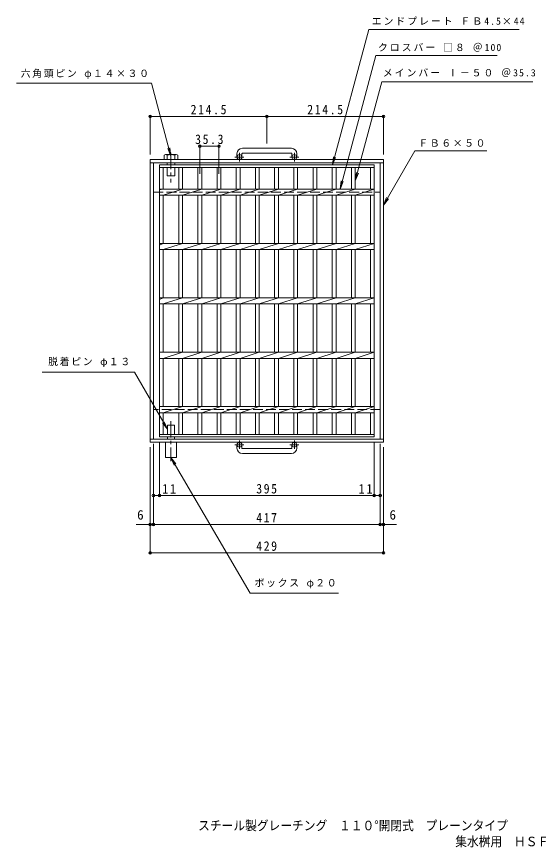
# Model space of a CAD drawing. Units: millimetres, scale not verified. Extents: x -846 to 877, y -823 to 705.
# Drawn here: x -846 to 114, y -823 to 705 of the extents above; entities that cross this region are included whole.
import ezdxf
from ezdxf.enums import TextEntityAlignment as Align

# ---------------------------------------------------------------- set-up
doc = ezdxf.new("R2010")
doc.units = ezdxf.units.MM
doc.header["$LTSCALE"] = 6
doc.header["$PDMODE"] = 32
doc.header["$PDSIZE"] = 4.8
doc.linetypes.add('CHAIN1', pattern=[8, 5, -1, 1, -1])
doc.linetypes.add('DASHED3', pattern=[4, 3, -1])
for name, color, linetype, lineweight in [('A-1', 2, 'Continuous', 9), ('A-2', 3, 'Continuous', 9), ('A-4', 7, 'Continuous', 9), ('A-5', 7, 'Continuous', 9), ('A-9', 4, 'Continuous', 9)]:
    doc.layers.add(name, color=color, linetype=linetype, lineweight=lineweight)
doc.layers.add('F-5_F-5ﾚｲﾔ', color=2, linetype='Continuous')
doc.styles.add('ＭＳ ゴシック', font='')
doc.styles.get('ＭＳ ゴシック').set_extended_font_data('MS Gothic')

msp = doc.modelspace()

# ---------------------------------------------------------------- linework, layer by layer
at = {"layer": 'A-1'}
for p, q in [((-340.538, 462.79), (-430.538, 462.79)), ((-440.538, 452.791), (-440.538, 446.69)), ((-431.539, 452.791), (-431.539, 446.69)), ((-430.538, 453.791), (-340.538, 453.791)), ((-339.539, 452.791), (-339.539, 446.69)), ((-330.538, 452.791), (-330.538, 446.69)), ((-600.038, -77.81), (-600.038, 442.19)), ((-171.038, 442.19), (-600.038, 442.19)), ((-171.038, 436.19), (-600.038, 436.19)), ((-594.039, -71.81), (-594.039, 436.19)), ((-177.038, -71.81), (-177.038, 436.19)), ((-171.038, -77.81), (-171.038, 442.19)), ((-171.038, -71.81), (-600.038, -71.81)), ((-171.038, -77.81), (-600.038, -77.81)), ((-440.538, -88.41), (-440.538, -82.31)), ((-431.539, -88.41), (-431.539, -82.31)), ((-430.538, -89.41), (-340.538, -89.41)), ((-339.539, -88.41), (-339.539, -82.31)), ((-330.538, -88.41), (-330.538, -82.31)), ((-340.538, -98.41), (-430.538, -98.41))]:
    msp.add_line(p, q, dxfattribs=at)
at = {"layer": 'A-1', "linetype": 'CHAIN1'}
for p, q in [((-427.875, 446.69), (-444.283, 446.69)), ((-436.039, 438.583), (-436.039, 454.181)), ((-326.875, 446.69), (-343.282, 446.69)), ((-335.038, 438.583), (-335.038, 454.181)), ((-436.039, -74.203), (-436.039, -89.8)), ((-335.038, -74.203), (-335.038, -89.8)), ((-427.875, -82.31), (-444.283, -82.31)), ((-326.875, -82.31), (-343.282, -82.31))]:
    msp.add_line(p, q, dxfattribs=at)
at = {"layer": 'A-1', "linetype": 'DASHED3'}
for p, q in [((-594.039, 382.19), (-177.038, 382.19)), ((-177.038, -17.809), (-594.039, -17.809))]:
    msp.add_line(p, q, dxfattribs=at)
at = {"layer": 'A-1'}
for centre in [(-436.039, 446.69), (-335.038, 446.69), (-436.039, -82.31), (-335.038, -82.31)]:
    msp.add_circle(centre, 4.5, dxfattribs=at)
for centre, radius, start, end in [((-430.538, 452.791), 10, 90, 180), ((-340.538, 452.791), 10, 0, 90), ((-430.538, 452.791), 1, 90, 180), ((-340.538, 452.791), 1, 0, 90), ((-430.538, -88.41), 10, 180, 270), ((-430.538, -88.41), 1, 180, 270), ((-340.538, -88.41), 10, 270, 0), ((-340.538, -88.41), 1, 270, 0)]:
    msp.add_arc(centre, radius, start, end, dxfattribs=at)
at = {"layer": 'A-2'}
for p, q in [((-583.038, -67.81), (-583.038, 432.191)), ((-583.038, 432.191), (-188.038, 432.191)), ((-188.038, -67.81), (-188.038, 432.191)), ((-583.038, 427.691), (-188.038, 427.691)), ((-576.038, 387.84), (-576.038, 427.691)), ((-547.738, 387.84), (-547.738, 427.691)), ((-540.738, 387.84), (-540.738, 427.691)), ((-512.438, 387.84), (-512.438, 427.691)), ((-505.438, 387.84), (-505.438, 427.691)), ((-477.138, 387.84), (-477.138, 427.691)), ((-470.138, 387.84), (-470.138, 427.691)), ((-441.838, 387.84), (-441.838, 427.691)), ((-434.838, 387.84), (-434.838, 427.691)), ((-406.538, 387.84), (-406.538, 427.691)), ((-399.538, 387.84), (-399.538, 427.691)), ((-371.238, 387.84), (-371.238, 427.691)), ((-364.238, 387.84), (-364.238, 427.691)), ((-335.938, 387.84), (-335.938, 427.691)), ((-328.938, 387.84), (-328.938, 427.691)), ((-300.638, 387.84), (-300.638, 427.691)), ((-293.638, 387.84), (-293.638, 427.691)), ((-265.338, 387.84), (-265.338, 427.691)), ((-258.338, 387.84), (-258.338, 427.691)), ((-230.038, 387.84), (-230.038, 427.691)), ((-223.038, 387.84), (-223.038, 427.691)), ((-195.038, 387.84), (-195.038, 427.691)), ((-583.038, 386.159), (-576.038, 387.84)), ((-583.038, 387.84), (-188.038, 387.84)), ((-576.038, 376.54), (-540.738, 387.84)), ((-540.738, 376.54), (-505.438, 387.84)), ((-505.438, 376.54), (-470.138, 387.84)), ((-470.138, 376.54), (-434.838, 387.84)), ((-434.839, 376.54), (-399.538, 387.84)), ((-399.539, 376.54), (-364.239, 387.84)), ((-364.239, 376.54), (-328.939, 387.84)), ((-328.939, 376.54), (-293.639, 387.84)), ((-293.639, 376.54), (-258.339, 387.84)), ((-258.339, 376.54), (-223.038, 387.84)), ((-222.938, 376.54), (-188.038, 387.712)), ((-583.038, 376.54), (-188.038, 376.54)), ((-576.038, 287.84), (-576.038, 376.54)), ((-547.738, 287.84), (-547.738, 376.54)), ((-540.738, 287.84), (-540.738, 376.54)), ((-512.438, 287.84), (-512.438, 376.54)), ((-505.438, 287.84), (-505.438, 376.54)), ((-477.138, 287.84), (-477.138, 376.54)), ((-470.138, 287.84), (-470.138, 376.54)), ((-441.838, 287.84), (-441.838, 376.54)), ((-434.838, 287.84), (-434.838, 376.54)), ((-406.538, 287.84), (-406.538, 376.54)), ((-399.538, 287.84), (-399.538, 376.54)), ((-371.238, 287.84), (-371.238, 376.54)), ((-364.238, 287.84), (-364.238, 376.54)), ((-335.938, 287.84), (-335.938, 376.54)), ((-328.938, 287.84), (-328.938, 376.54)), ((-300.638, 287.84), (-300.638, 376.54)), ((-293.638, 287.84), (-293.638, 376.54)), ((-265.338, 287.84), (-265.338, 376.54)), ((-258.338, 287.84), (-258.338, 376.54)), ((-230.038, 287.84), (-230.038, 376.54)), ((-223.038, 287.84), (-223.038, 376.54)), ((-195.038, 287.84), (-195.038, 376.54)), ((-583.038, 284.748), (-576.038, 287.84)), ((-583.038, 287.84), (-188.038, 287.84)), ((-583.038, 276.54), (-188.038, 276.54)), ((-576.038, 276.54), (-540.738, 287.84)), ((-576.038, 187.841), (-576.038, 276.54)), ((-547.738, 187.841), (-547.738, 276.54)), ((-540.738, 276.54), (-505.438, 287.84)), ((-540.738, 187.841), (-540.738, 276.54)), ((-512.438, 187.841), (-512.438, 276.54)), ((-505.438, 276.54), (-470.138, 287.84)), ((-505.438, 187.841), (-505.438, 276.54)), ((-477.138, 187.841), (-477.138, 276.54)), ((-470.138, 276.54), (-434.838, 287.84)), ((-470.138, 187.841), (-470.138, 276.54)), ((-441.838, 187.841), (-441.838, 276.54)), ((-434.839, 276.54), (-399.538, 287.84)), ((-434.838, 187.841), (-434.838, 276.54)), ((-406.538, 187.841), (-406.538, 276.54)), ((-399.539, 276.54), (-364.239, 287.84)), ((-399.538, 187.841), (-399.538, 276.54)), ((-371.238, 187.841), (-371.238, 276.54)), ((-364.239, 276.54), (-328.939, 287.84)), ((-364.238, 187.841), (-364.238, 276.54)), ((-335.938, 187.841), (-335.938, 276.54)), ((-328.939, 276.54), (-293.639, 287.84)), ((-328.938, 187.841), (-328.938, 276.54)), ((-300.638, 187.841), (-300.638, 276.54)), ((-293.639, 276.54), (-258.339, 287.84)), ((-293.638, 187.841), (-293.638, 276.54)), ((-265.338, 187.841), (-265.338, 276.54)), ((-258.339, 276.54), (-223.038, 287.84)), ((-258.338, 187.841), (-258.338, 276.54)), ((-230.038, 187.841), (-230.038, 276.54)), ((-223.038, 187.841), (-223.038, 276.54)), ((-222.938, 276.54), (-188.038, 287.712)), ((-195.038, 187.841), (-195.038, 276.54)), ((-583.038, 184.749), (-576.038, 187.841)), ((-583.038, 187.841), (-188.038, 187.841)), ((-576.038, 176.541), (-540.738, 187.841)), ((-540.738, 176.541), (-505.438, 187.841)), ((-505.438, 176.541), (-470.138, 187.841)), ((-470.138, 176.541), (-434.838, 187.841)), ((-434.839, 176.541), (-399.538, 187.841)), ((-399.539, 176.541), (-364.239, 187.841)), ((-364.239, 176.541), (-328.939, 187.841)), ((-328.939, 176.541), (-293.639, 187.841)), ((-293.639, 176.541), (-258.339, 187.841)), ((-258.339, 176.541), (-223.038, 187.841)), ((-222.938, 176.54), (-188.038, 187.712)), ((-583.038, 176.54), (-188.038, 176.54)), ((-576.038, 87.841), (-576.038, 176.54)), ((-547.738, 87.841), (-547.738, 176.54)), ((-540.738, 87.841), (-540.738, 176.54)), ((-512.438, 87.841), (-512.438, 176.54)), ((-505.438, 87.841), (-505.438, 176.54)), ((-477.138, 87.841), (-477.138, 176.54)), ((-470.138, 87.841), (-470.138, 176.54)), ((-441.838, 87.841), (-441.838, 176.54)), ((-434.838, 87.841), (-434.838, 176.54)), ((-406.538, 87.841), (-406.538, 176.54)), ((-399.538, 87.841), (-399.538, 176.54)), ((-371.238, 87.841), (-371.238, 176.54)), ((-364.238, 87.841), (-364.238, 176.54)), ((-335.938, 87.841), (-335.938, 176.54)), ((-328.938, 87.841), (-328.938, 176.54)), ((-300.638, 87.841), (-300.638, 176.54)), ((-293.638, 87.841), (-293.638, 176.54)), ((-265.338, 87.841), (-265.338, 176.54)), ((-258.338, 87.841), (-258.338, 176.54)), ((-230.038, 87.841), (-230.038, 176.54)), ((-223.038, 87.841), (-223.038, 176.54)), ((-195.038, 87.841), (-195.038, 176.54)), ((-583.038, 87.841), (-188.038, 87.841)), ((-583.038, 76.54), (-188.038, 76.54)), ((-576.038, 76.541), (-540.738, 87.841)), ((-576.038, -12.159), (-576.038, 76.54)), ((-547.738, -12.159), (-547.738, 76.54)), ((-540.738, 76.541), (-505.438, 87.841)), ((-540.738, -12.159), (-540.738, 76.54)), ((-512.438, -12.159), (-512.438, 76.54)), ((-505.438, 76.541), (-470.138, 87.841)), ((-505.438, -12.159), (-505.438, 76.54)), ((-477.138, -12.159), (-477.138, 76.54)), ((-470.138, 76.541), (-434.838, 87.841)), ((-470.138, -12.159), (-470.138, 76.54)), ((-441.838, -12.159), (-441.838, 76.54)), ((-434.839, 76.541), (-399.538, 87.841)), ((-434.838, -12.159), (-434.838, 76.54)), ((-406.538, -12.159), (-406.538, 76.54)), ((-399.539, 76.541), (-364.239, 87.841)), ((-399.538, -12.159), (-399.538, 76.54)), ((-371.238, -12.159), (-371.238, 76.54)), ((-364.239, 76.541), (-328.939, 87.841)), ((-364.238, -12.159), (-364.238, 76.54)), ((-335.938, -12.159), (-335.938, 76.54)), ((-328.939, 76.541), (-293.639, 87.841)), ((-328.938, -12.159), (-328.938, 76.54)), ((-300.638, -12.159), (-300.638, 76.54)), ((-293.639, 76.541), (-258.339, 87.841)), ((-293.638, -12.159), (-293.638, 76.54)), ((-265.338, -12.159), (-265.338, 76.54)), ((-258.339, 76.541), (-223.038, 87.841)), ((-258.338, -12.159), (-258.338, 76.54)), ((-230.038, -12.159), (-230.038, 76.54)), ((-223.038, -12.159), (-223.038, 76.54)), ((-222.938, 76.541), (-188.038, 87.712)), ((-195.038, -12.159), (-195.038, 76.54)), ((-583.038, -12.159), (-188.038, -12.159)), ((-576.038, -23.459), (-540.738, -12.159)), ((-540.738, -23.459), (-505.438, -12.159)), ((-505.438, -23.459), (-470.138, -12.159)), ((-470.138, -23.459), (-434.838, -12.159)), ((-434.839, -23.459), (-399.538, -12.159)), ((-399.539, -23.459), (-364.239, -12.159)), ((-364.239, -23.459), (-328.939, -12.159)), ((-328.939, -23.459), (-293.639, -12.159)), ((-293.639, -23.459), (-258.339, -12.159)), ((-258.339, -23.459), (-223.038, -12.159)), ((-222.938, -23.46), (-188.038, -12.288)), ((-583.038, -23.46), (-188.038, -23.46)), ((-576.038, -63.31), (-576.038, -23.46)), ((-547.738, -63.31), (-547.738, -23.46)), ((-540.738, -63.31), (-540.738, -23.46)), ((-512.438, -63.31), (-512.438, -23.46)), ((-505.438, -63.31), (-505.438, -23.46)), ((-477.138, -63.31), (-477.138, -23.46)), ((-470.138, -63.31), (-470.138, -23.46)), ((-441.838, -63.31), (-441.838, -23.46)), ((-434.838, -63.31), (-434.838, -23.46)), ((-406.538, -63.31), (-406.538, -23.46)), ((-399.538, -63.31), (-399.538, -23.46)), ((-371.238, -63.31), (-371.238, -23.46)), ((-364.238, -63.31), (-364.238, -23.46)), ((-335.938, -63.31), (-335.938, -23.46)), ((-328.938, -63.31), (-328.938, -23.46)), ((-300.638, -63.31), (-300.638, -23.46)), ((-293.638, -63.31), (-293.638, -23.46)), ((-265.338, -63.31), (-265.338, -23.46)), ((-258.338, -63.31), (-258.338, -23.46)), ((-230.038, -63.31), (-230.038, -23.46)), ((-223.038, -63.31), (-223.038, -23.46)), ((-195.038, -63.31), (-195.038, -23.46)), ((-188.038, -63.31), (-583.038, -63.31)), ((-188.038, -67.81), (-583.038, -67.81))]:
    msp.add_line(p, q, dxfattribs=at)
at = {"layer": 'A-4'}
for p, q in [((-600.038, 451.191), (-600.038, 523.221)), ((-600.038, 521.421), (-438.538, 521.421)), ((-438.538, 521.421), (-171.038, 521.421)), ((-385.538, 471.79), (-385.538, 523.221)), ((-171.038, 451.191), (-171.038, 523.221)), ((-508.938, 415.713), (-508.938, 468.543)), ((-508.938, 466.743), (-473.638, 466.743)), ((-473.638, 415.713), (-473.638, 468.543)), ((-600.038, -86.81), (-600.038, -283.03)), ((-594.039, -80.81), (-594.039, -230.62)), ((-583.038, -76.81), (-583.038, -177.557)), ((-188.038, -76.81), (-188.038, -177.557)), ((-177.038, -80.81), (-177.038, -230.62)), ((-171.038, -86.81), (-171.038, -283.03)), ((-594.039, -175.757), (-583.038, -175.757)), ((-583.038, -175.757), (-188.038, -175.757)), ((-188.038, -175.757), (-177.038, -175.757)), ((-177.038, -184.757), (-177.038, -177.557)), ((-625.727, -228.82), (-147.161, -228.82)), ((-600.038, -281.23), (-171.038, -281.23))]:
    msp.add_line(p, q, dxfattribs=at)
for p in [(-600.038, 521.421), (-385.538, 521.421), (-171.038, 521.421), (-508.938, 466.743), (-473.638, 466.743), (-594.039, -175.757), (-583.038, -175.757), (-188.038, -175.757), (-177.038, -175.757), (-600.038, -228.82), (-594.039, -228.82), (-177.038, -228.82), (-171.038, -228.82), (-600.038, -281.23), (-171.038, -281.23)]:
    msp.add_point(p, dxfattribs=at)
at = {"layer": 'A-5'}
for p, q in [((-264.993, 432.191), (-198.292, 681.119)), ((-198.292, 681.119), (78.833, 681.119)), ((-250.662, 387.836), (-184.939, 633.119)), ((-184.939, 633.119), (37.941, 633.119)), ((-845.953, 582.79), (-597.997, 582.79)), ((-562.038, 448.591), (-597.997, 582.79)), ((-222.938, 403.147), (-174.179, 585.119)), ((-174.179, 585.119), (103.608, 585.119)), ((-562.038, 448.591), (-567.779, 462.449)), ((-562.038, 448.591), (-563.996, 463.462)), ((-264.993, 432.191), (-263.035, 447.062)), ((-264.993, 432.191), (-259.252, 446.049)), ((-222.938, 403.147), (-220.98, 418.019)), ((-222.938, 403.147), (-217.198, 417.005)), ((-250.662, 387.836), (-248.704, 402.708)), ((-250.662, 387.836), (-244.922, 401.694)), ((-171.038, 358.186), (-165.298, 372.044)), ((-171.038, 358.186), (-161.907, 370.086)), ((-629.038, 50.875), (-798.814, 50.875)), ((-568.538, -53.914), (-629.038, 50.875)), ((-568.538, -53.914), (-577.67, -42.014)), ((-568.538, -53.914), (-574.279, -40.056)), ((-562.038, -105.81), (-552.907, -117.71)), ((-562.038, -105.81), (-556.298, -119.668))]:
    msp.add_line(p, q, dxfattribs=at)
for points in [[(-171.038, 358.186), (-113.325, 458.148), (18.79, 458.148)], [(-562.038, -105.81), (-416.364, -355.525), (-253.637, -355.525)]]:
    msp.add_lwpolyline(points, dxfattribs=at)
at = {"layer": 'A-9'}
for p, q in [((-571.758, 451.151), (-552.319, 451.151)), ((-569.038, 442.19), (-569.038, 450.11)), ((-555.038, 442.19), (-555.038, 450.11)), ((-549.599, 450.11), (-549.599, 442.19)), ((-569.038, 436.19), (-569.038, 432.191)), ((-555.038, 436.19), (-555.038, 432.191)), ((-569.038, 427.691), (-569.038, 412.191)), ((-555.038, 427.691), (-555.038, 412.191)), ((-569.038, 412.191), (-555.038, 412.191)), ((-568.538, -46.113), (-555.538, -46.113)), ((-568.538, -46.113), (-568.538, -63.31)), ((-555.538, -46.113), (-555.538, -63.31)), ((-568.538, -67.81), (-568.538, -71.81)), ((-555.538, -67.81), (-555.538, -71.81)), ((-552.038, -77.81), (-552.038, -105.81))]:
    msp.add_line(p, q, dxfattribs=at)
at = {"layer": 'A-9', "linetype": 'CHAIN1'}
for p, q in [((-562.038, 454.572), (-562.038, 399.614)), ((-562.038, -39.106), (-562.038, -112.302))]:
    msp.add_line(p, q, dxfattribs=at)
at = {"layer": 'A-9'}
for points in [[(-574.477, 450.11), (-574.477, 442.19), (-549.599, 442.19)], [(-572.038, -77.81), (-572.038, -105.81), (-552.038, -105.81)]]:
    msp.add_lwpolyline(points, dxfattribs=at)
for centre, radius, start, end in [((-571.758, 447.077), 4.074, 48.12389, 131.8763), ((-562.038, 427.084), 24.066, 73.09029, 106.90971), ((-552.319, 447.077), 4.074, 48.1237, 131.87611)]:
    msp.add_arc(centre, radius, start, end, dxfattribs=at)

# ---------------------------------------------------------------- texts
at = {"layer": 'A-4', "color": 2, "style": 'ＭＳ ゴシック'}
for p in [(-624.215, -225.22), (-160.015, -225.22)]:
    msp.add_text('6', height=17.6, dxfattribs=at).set_placement(p, align=Align.BOTTOM_LEFT)
at = {"layer": 'A-4', "color": 2, "char_height": 17.6, "attachment_point": 7, "style": 'ＭＳ ゴシック'}
for s, insert in [('\\T1.28;\\W0.9;214.5', (-525.788, 525.021)), ('\\T1.28;\\W0.9;214.5', (-311.288, 525.021)), ('\\T1.28;\\W0.9;35.3', (-517.538, 470.342)), ('\\T1.27;\\W0.95;11', (-578.258, -172.157)), ('\\T1.27;\\W0.9;395', (-405.038, -172.157)), ('\\T1.27;\\W0.95;11', (-216.937, -172.157)), ('\\T1.27;\\W0.9;417', (-405.038, -225.22)), ('\\T1.27;\\W0.9;429', (-405.038, -277.63))]:
    msp.add_mtext(s, dxfattribs=dict(at, insert=insert))
at = {"layer": 'A-5', "char_height": 13.2, "attachment_point": 7, "style": 'ＭＳ ゴシック'}
for s, insert in [('\\T1.21;エンドプレート\\~ＦＢ4.5×44', (-192.666, 689.175)), ('\\T1.21;クロスバー\\~□８\\~＠100', (-181.059, 640.306)), ('\\T1.18;六角頭ピン\\~φ１４×３０', (-838.335, 590.296)), ('\\T1.21;メインバー\\~Ⅰ－５０\\~＠35.3', (-172.114, 593.802)), ('\\T1.17;ＦＢ６×５０', (-106.744, 465.55)), ('\\T1.18;脱着ピン\\~φ１３', (-787.871, 60.378)), ('\\T1.18;ボックス\\~φ２０', (-408.137, -346.478))]:
    msp.add_mtext(s, dxfattribs=dict(at, insert=insert))
at = {"layer": 'F-5_F-5ﾚｲﾔ', "style": 'ＭＳ ゴシック', "width": 0.9}
for s, p in [('スチール製グレーチング\u3000１１０°開閉式\u3000プレーンタイプ', (-512.046, -796.524)), ('集水桝用\u3000ＨＳＦ\u3000４４５０', (-39.071, -825.907))]:
    msp.add_text(s, height=17.6, dxfattribs=at).set_placement(p, align=Align.BOTTOM_LEFT)

doc.saveas('drawing.dxf')
